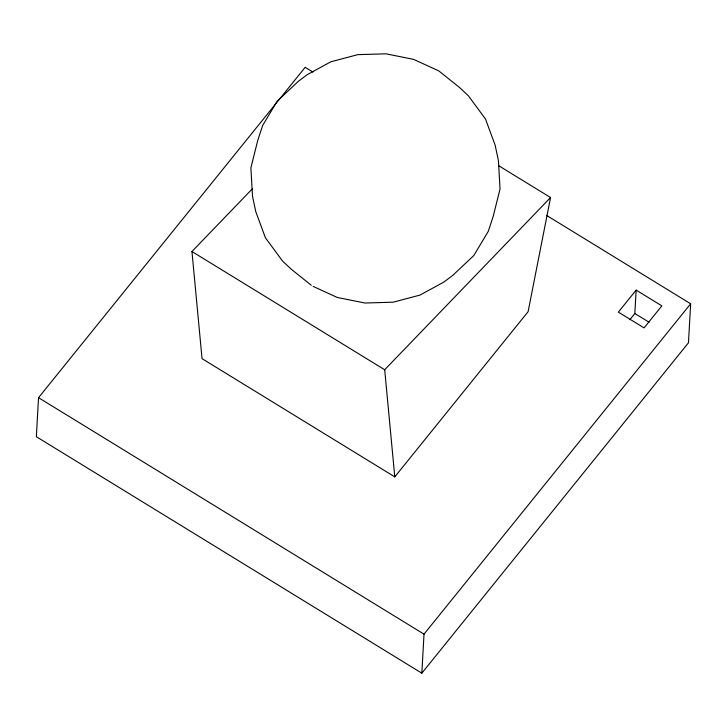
<?xml version="1.0" encoding="UTF-8"?>
<svg xmlns="http://www.w3.org/2000/svg" width="727" height="727" viewBox="0 0 727 727"><rect width="100%" height="100%" fill="white"/><g stroke="black" fill="none" stroke-linecap="round" stroke-linejoin="round"><path stroke-width="1.09" d="M312.901 72.055L305.167 67.311L38.531 397.687L36.35 436.7L421.833 673.175L688.469 342.799L690.65 303.786L546.695 215.474M421.833 673.175L424.014 634.162L690.65 303.786M629.855 319.671L634.835 313.51L636.143 290.1L661.843 305.858L644.067 327.886L618.368 312.119L636.143 290.1M498.522 165.611L550.566 197.535L528.102 311.692L394.788 476.885L202.042 358.647L191.955 251.524L252.487 188.675M394.788 476.885L384.692 369.761L550.566 197.535M313.146 286.393L337.283 297.461L364.899 303.014L393.125 302.196L420.024 295.071L443.77 282.131L452.694 275.433L473.85 255.486L488.244 231.386L493.16 216.528L500.04 188.984L498.431 160.712L495.142 145.164L485.491 119.019L468.406 95.828L459.728 87.649L438.79 70.91L413.645 59.378L386.028 53.825L357.802 54.643L330.903 61.768L307.157 74.708L298.234 81.406L277.078 101.353L262.683 125.453L257.767 140.311L250.888 167.855L252.496 196.126L255.786 211.675L265.437 237.82L282.521 261.011L291.2 269.19L311.265 285.229M634.835 313.51L649.111 322.261M191.955 251.524L384.692 369.761M38.531 397.687L424.014 634.162"/></g></svg>
